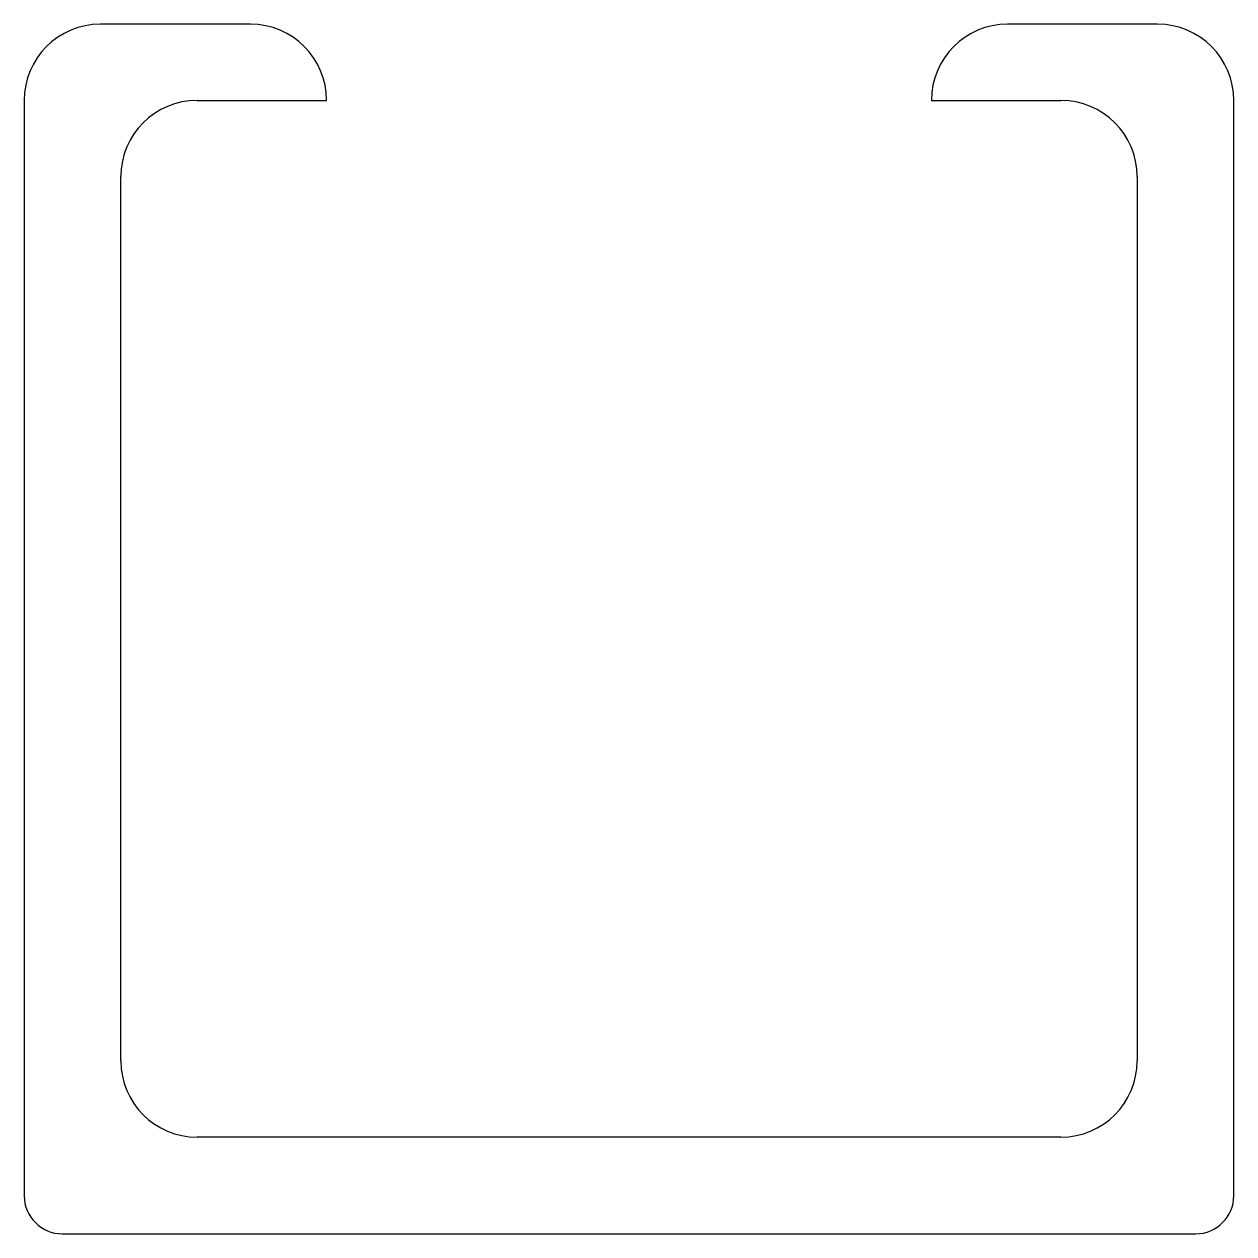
# Model space of a CAD drawing. Header units: inches. Extents: x -12.5 to 12.9, y -0.1 to 25.3.
import ezdxf

# ---------------------------------------------------------------- set-up
doc = ezdxf.new("R2010")
doc.units = ezdxf.units.IN
doc.header["$MEASUREMENT"] = 0

msp = doc.modelspace()

# ---------------------------------------------------------------- linework, layer by layer
at = {"color": 7}
for p, q in [((-7.741, 25.294), (-10.891, 25.294)), ((11.309, 25.294), (8.159, 25.294)), ((-12.491, 23.694), (-12.491, 0.694)), ((-8.861, 23.694), (-6.141, 23.694)), ((6.559, 23.694), (9.279, 23.694)), ((12.909, 0.694), (12.909, 23.694)), ((-10.461, 3.524), (-10.461, 22.094)), ((10.879, 22.094), (10.879, 3.524)), ((9.279, 1.924), (-8.861, 1.924)), ((-11.691, -0.106), (12.109, -0.106))]:
    msp.add_line(p, q, dxfattribs=at)
for centre, radius, start, end in [((-10.891, 23.694), 1.6, 90, 180), ((-7.741, 23.694), 1.6, 360, 90), ((8.159, 23.694), 1.6, 90, 180), ((11.309, 23.694), 1.6, 360, 90), ((-8.861, 22.094), 1.6, 90, 180), ((9.279, 22.094), 1.6, 0, 90), ((-8.861, 3.524), 1.6, 180, 270), ((9.279, 3.524), 1.6, 270, 360), ((-11.691, 0.694), 0.8, 180, 270), ((12.109, 0.694), 0.8, 270, 360)]:
    msp.add_arc(centre, radius, start, end, dxfattribs=at)

doc.saveas('drawing.dxf')
